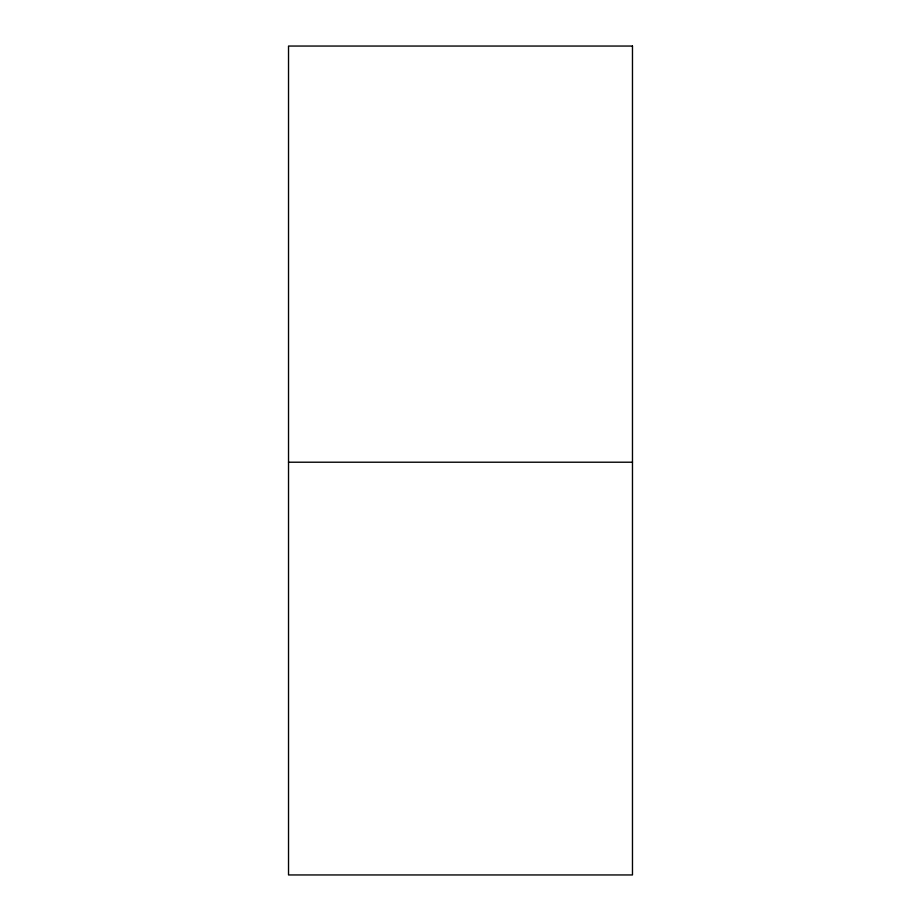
<?xml version="1.0" encoding="UTF-8"?>
<svg xmlns="http://www.w3.org/2000/svg" width="921" height="921" viewBox="0 0 921 921"><rect width="100%" height="100%" fill="white"/><g stroke="black" fill="none" stroke-linecap="round" stroke-linejoin="round"><path stroke-width="1.38" d="M288.526 462.215L632.474 462.215M632.474 46.05L288.526 46.05L288.526 874.95L632.474 874.95L632.474 46.05"/></g></svg>
